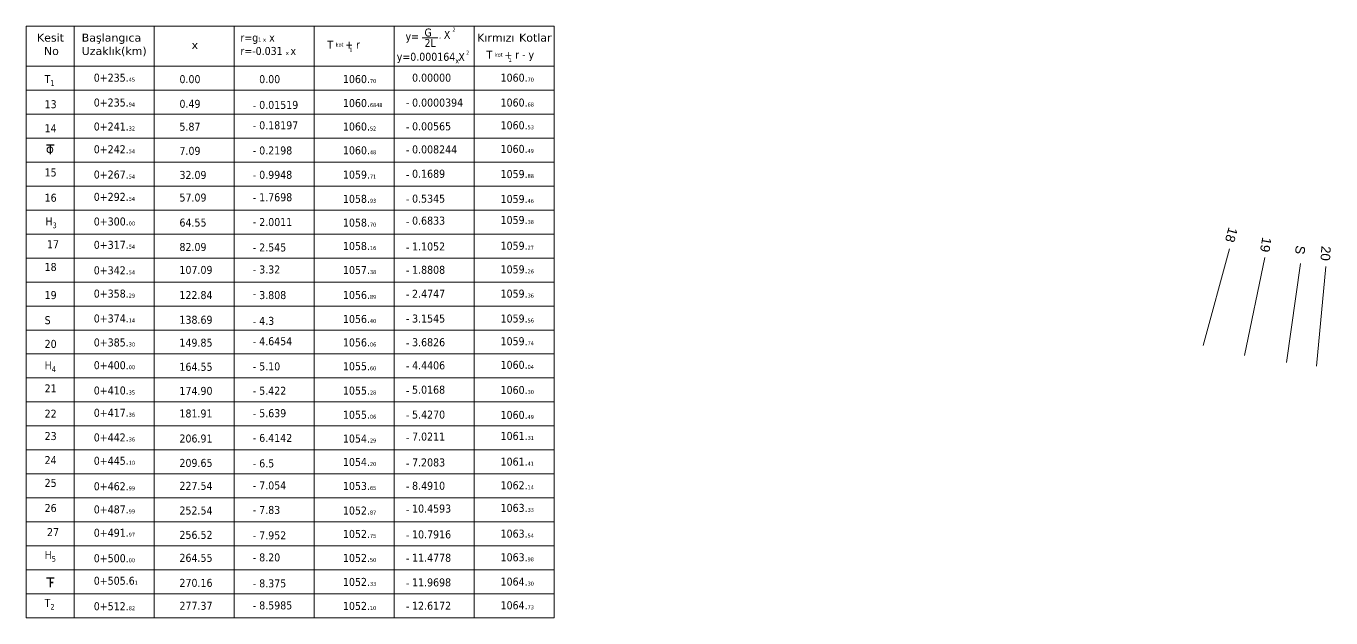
# Model space of a CAD drawing. Header units: millimetres. Extents: x 19067981 to 38137102, y 2652003 to 2652615.
# Drawn here: x 19068368.65 to 19068394.73, y 2652302.3 to 2652314.14 of the extents above; entities that cross this region are included whole.
import ezdxf

# ---------------------------------------------------------------- set-up
doc = ezdxf.new("R2010")
doc.units = ezdxf.units.MM
for name, color, linetype, lineweight in [('D.K Başln. Uz', 163, 'Continuous', 9), ('D.K Kesit No', 93, 'Continuous', 9), ('D.K Kot r', 210, 'Continuous', 9), ('D.K Kırm. Kot', 1, 'Continuous', 9), ('D.K TABLO', 250, 'Continuous', 9), ('D.K X', 223, 'Continuous', 9), ('D.K y', 170, 'Continuous', 9)]:
    doc.layers.add(name, color=color, linetype=linetype, lineweight=lineweight)
doc.layers.add('kurp', color=94, linetype='Continuous')
doc.styles.get("Standard").update_dxf_attribs({"font": 'arial.ttf'})
doc.styles.add('style1', font='tahoma.ttf', dxfattribs={"height": 0.2})

msp = doc.modelspace()

# ---------------------------------------------------------------- linework, layer by layer
at = {"layer": 'D.K Kesit No', "lineweight": 35, "ltscale": 0.2}
msp.add_line((19068369.124, 2652303.013), (19068369.188, 2652303.013), dxfattribs=at)
at = {"layer": 'D.K Kesit No', "lineweight": 0, "ltscale": 0.2}
msp.add_circle((19068369.123, 2652311.666), 0.0581, dxfattribs=at)
at = {"layer": 'D.K TABLO', "lineweight": 20}
for p, q in [((19068368.646, 2652314.142), (19068369.606, 2652314.142)), ((19068368.646, 2652313.342), (19068368.646, 2652314.142)), ((19068369.606, 2652314.142), (19068369.606, 2652313.342)), ((19068369.606, 2652314.142), (19068371.206, 2652314.142)), ((19068371.206, 2652314.142), (19068371.206, 2652313.342)), ((19068372.806, 2652314.142), (19068371.206, 2652314.142)), ((19068374.406, 2652314.142), (19068372.806, 2652314.142)), ((19068372.806, 2652314.142), (19068372.806, 2652309.022)), ((19068374.406, 2652313.342), (19068374.406, 2652314.142)), ((19068374.406, 2652314.142), (19068376.006, 2652314.142)), ((19068376.006, 2652314.142), (19068376.006, 2652313.342)), ((19068377.606, 2652314.142), (19068376.006, 2652314.142)), ((19068377.606, 2652313.342), (19068377.606, 2652314.142)), ((19068377.606, 2652314.142), (19068379.206, 2652314.142)), ((19068379.206, 2652314.142), (19068379.206, 2652312.862)), ((19068369.606, 2652313.342), (19068368.646, 2652313.342)), ((19068368.646, 2652313.342), (19068368.646, 2652312.862)), ((19068371.206, 2652313.342), (19068369.606, 2652313.342)), ((19068369.606, 2652313.342), (19068369.606, 2652309.022)), ((19068371.206, 2652313.342), (19068372.806, 2652313.342)), ((19068371.206, 2652313.342), (19068371.206, 2652309.022)), ((19068372.806, 2652313.342), (19068374.406, 2652313.342)), ((19068376.006, 2652313.342), (19068374.406, 2652313.342)), ((19068374.406, 2652313.342), (19068374.406, 2652309.022)), ((19068376.006, 2652313.342), (19068377.606, 2652313.342)), ((19068376.006, 2652313.342), (19068376.006, 2652309.022)), ((19068379.206, 2652313.342), (19068377.606, 2652313.342)), ((19068377.606, 2652313.342), (19068377.606, 2652309.022)), ((19068368.646, 2652312.862), (19068369.606, 2652312.862)), ((19068368.646, 2652312.862), (19068368.646, 2652312.382)), ((19068371.206, 2652312.862), (19068369.606, 2652312.862)), ((19068371.206, 2652312.862), (19068372.806, 2652312.862)), ((19068372.806, 2652312.862), (19068374.406, 2652312.862)), ((19068376.006, 2652312.862), (19068374.406, 2652312.862)), ((19068376.006, 2652312.862), (19068377.606, 2652312.862)), ((19068379.206, 2652312.862), (19068377.606, 2652312.862)), ((19068379.206, 2652312.382), (19068379.206, 2652312.862)), ((19068368.646, 2652312.382), (19068379.206, 2652312.382)), ((19068368.646, 2652311.902), (19068368.646, 2652312.382)), ((19068368.646, 2652312.382), (19068379.206, 2652312.382)), ((19068379.206, 2652312.382), (19068379.206, 2652311.902)), ((19068368.646, 2652311.902), (19068369.606, 2652311.902)), ((19068368.646, 2652311.902), (19068369.606, 2652311.902)), ((19068368.646, 2652311.902), (19068368.646, 2652311.422)), ((19068371.206, 2652311.902), (19068369.606, 2652311.902)), ((19068371.206, 2652311.902), (19068369.606, 2652311.902)), ((19068371.206, 2652311.902), (19068372.806, 2652311.902)), ((19068371.206, 2652311.902), (19068372.806, 2652311.902)), ((19068372.806, 2652311.902), (19068374.406, 2652311.902)), ((19068372.806, 2652311.902), (19068374.406, 2652311.902)), ((19068376.006, 2652311.902), (19068374.406, 2652311.902)), ((19068376.006, 2652311.902), (19068374.406, 2652311.902)), ((19068376.006, 2652311.902), (19068377.606, 2652311.902)), ((19068379.206, 2652311.902), (19068377.606, 2652311.902)), ((19068379.206, 2652311.422), (19068379.206, 2652311.902)), ((19068368.646, 2652310.942), (19068368.646, 2652311.422)), ((19068368.646, 2652311.422), (19068379.206, 2652311.422)), ((19068368.646, 2652311.422), (19068379.206, 2652311.422)), ((19068379.206, 2652311.422), (19068379.206, 2652310.942)), ((19068368.646, 2652310.942), (19068369.606, 2652310.942)), ((19068368.646, 2652310.942), (19068369.606, 2652310.942)), ((19068368.646, 2652310.942), (19068368.646, 2652310.462)), ((19068371.206, 2652310.942), (19068369.606, 2652310.942)), ((19068371.206, 2652310.942), (19068369.606, 2652310.942)), ((19068371.206, 2652310.942), (19068372.806, 2652310.942)), ((19068371.206, 2652310.942), (19068372.806, 2652310.942)), ((19068372.806, 2652310.942), (19068374.406, 2652310.942)), ((19068372.806, 2652310.942), (19068374.406, 2652310.942)), ((19068376.006, 2652310.942), (19068374.406, 2652310.942)), ((19068376.006, 2652310.942), (19068374.406, 2652310.942)), ((19068376.006, 2652310.942), (19068377.606, 2652310.942)), ((19068379.206, 2652310.942), (19068377.606, 2652310.942)), ((19068379.206, 2652310.462), (19068379.206, 2652310.942)), ((19068368.646, 2652310.462), (19068379.206, 2652310.462)), ((19068368.646, 2652309.982), (19068368.646, 2652310.462)), ((19068368.646, 2652310.462), (19068379.206, 2652310.462)), ((19068379.206, 2652310.462), (19068379.206, 2652309.982)), ((19068368.646, 2652309.982), (19068369.606, 2652309.982)), ((19068368.646, 2652309.982), (19068368.646, 2652309.502)), ((19068368.646, 2652309.982), (19068369.606, 2652309.982)), ((19068371.206, 2652309.982), (19068369.606, 2652309.982)), ((19068371.206, 2652309.982), (19068369.606, 2652309.982)), ((19068371.206, 2652309.982), (19068372.806, 2652309.982)), ((19068371.206, 2652309.982), (19068372.806, 2652309.982)), ((19068372.806, 2652309.982), (19068374.406, 2652309.982)), ((19068372.806, 2652309.982), (19068374.406, 2652309.982)), ((19068376.006, 2652309.982), (19068374.406, 2652309.982)), ((19068376.006, 2652309.982), (19068374.406, 2652309.982)), ((19068376.006, 2652309.982), (19068377.606, 2652309.982)), ((19068379.206, 2652309.982), (19068377.606, 2652309.982)), ((19068379.206, 2652309.502), (19068379.206, 2652309.982)), ((19068372.806, 2652309.822), (19068372.806, 2652304.702)), ((19068379.206, 2652309.822), (19068379.206, 2652308.542)), ((19068368.646, 2652309.022), (19068368.646, 2652309.502)), ((19068368.646, 2652309.502), (19068379.206, 2652309.502)), ((19068368.646, 2652309.502), (19068379.206, 2652309.502)), ((19068379.206, 2652309.502), (19068379.206, 2652309.022)), ((19068368.646, 2652309.022), (19068369.606, 2652309.022)), ((19068368.646, 2652309.022), (19068369.606, 2652309.022)), ((19068368.646, 2652309.022), (19068368.646, 2652308.542)), ((19068371.206, 2652309.022), (19068369.606, 2652309.022)), ((19068371.206, 2652309.022), (19068369.606, 2652309.022)), ((19068369.606, 2652309.022), (19068369.606, 2652304.702)), ((19068371.206, 2652309.022), (19068372.806, 2652309.022)), ((19068371.206, 2652309.022), (19068372.806, 2652309.022)), ((19068371.206, 2652309.022), (19068371.206, 2652304.702)), ((19068372.806, 2652309.022), (19068374.406, 2652309.022)), ((19068372.806, 2652309.022), (19068374.406, 2652309.022)), ((19068376.006, 2652309.022), (19068374.406, 2652309.022)), ((19068376.006, 2652309.022), (19068374.406, 2652309.022)), ((19068374.406, 2652309.022), (19068374.406, 2652304.702)), ((19068376.006, 2652309.022), (19068377.606, 2652309.022)), ((19068376.006, 2652309.022), (19068376.006, 2652304.702)), ((19068379.206, 2652309.022), (19068377.606, 2652309.022)), ((19068377.606, 2652309.022), (19068377.606, 2652304.702)), ((19068368.646, 2652308.542), (19068369.606, 2652308.542)), ((19068368.646, 2652308.542), (19068368.646, 2652308.062)), ((19068371.206, 2652308.542), (19068369.606, 2652308.542)), ((19068371.206, 2652308.542), (19068372.806, 2652308.542)), ((19068372.806, 2652308.542), (19068374.406, 2652308.542)), ((19068372.806, 2652308.382), (19068372.806, 2652303.262)), ((19068376.006, 2652308.542), (19068374.406, 2652308.542)), ((19068376.006, 2652308.542), (19068377.606, 2652308.542)), ((19068379.206, 2652308.542), (19068377.606, 2652308.542)), ((19068379.206, 2652308.062), (19068379.206, 2652308.542)), ((19068368.646, 2652308.062), (19068379.206, 2652308.062)), ((19068368.646, 2652307.582), (19068368.646, 2652308.062)), ((19068368.646, 2652308.062), (19068379.206, 2652308.062)), ((19068379.206, 2652308.062), (19068379.206, 2652307.582)), ((19068368.646, 2652307.582), (19068369.606, 2652307.582)), ((19068368.646, 2652307.582), (19068369.606, 2652307.582)), ((19068368.646, 2652307.582), (19068368.646, 2652307.102)), ((19068371.206, 2652307.582), (19068369.606, 2652307.582)), ((19068371.206, 2652307.582), (19068369.606, 2652307.582)), ((19068369.606, 2652307.582), (19068369.606, 2652303.262)), ((19068371.206, 2652307.582), (19068372.806, 2652307.582)), ((19068371.206, 2652307.582), (19068372.806, 2652307.582)), ((19068371.206, 2652307.582), (19068371.206, 2652303.262)), ((19068372.806, 2652307.582), (19068374.406, 2652307.582)), ((19068372.806, 2652307.582), (19068374.406, 2652307.582)), ((19068376.006, 2652307.582), (19068374.406, 2652307.582)), ((19068376.006, 2652307.582), (19068374.406, 2652307.582)), ((19068374.406, 2652307.582), (19068374.406, 2652303.262)), ((19068376.006, 2652307.582), (19068377.606, 2652307.582)), ((19068376.006, 2652307.582), (19068376.006, 2652303.262)), ((19068379.206, 2652307.582), (19068377.606, 2652307.582)), ((19068377.606, 2652307.582), (19068377.606, 2652303.262)), ((19068379.206, 2652307.102), (19068379.206, 2652307.582)), ((19068372.806, 2652307.422), (19068372.806, 2652302.302)), ((19068368.646, 2652306.622), (19068368.646, 2652307.102)), ((19068368.646, 2652307.102), (19068379.206, 2652307.102)), ((19068368.646, 2652307.102), (19068379.206, 2652307.102)), ((19068379.206, 2652307.102), (19068379.206, 2652306.622)), ((19068368.646, 2652306.622), (19068369.606, 2652306.622)), ((19068368.646, 2652306.622), (19068369.606, 2652306.622)), ((19068368.646, 2652306.622), (19068368.646, 2652306.142)), ((19068371.206, 2652306.622), (19068369.606, 2652306.622)), ((19068371.206, 2652306.622), (19068369.606, 2652306.622)), ((19068369.606, 2652306.622), (19068369.606, 2652302.302)), ((19068371.206, 2652306.622), (19068372.806, 2652306.622)), ((19068371.206, 2652306.622), (19068372.806, 2652306.622)), ((19068371.206, 2652306.622), (19068371.206, 2652302.302)), ((19068372.806, 2652306.622), (19068374.406, 2652306.622)), ((19068372.806, 2652306.622), (19068374.406, 2652306.622)), ((19068376.006, 2652306.622), (19068374.406, 2652306.622)), ((19068376.006, 2652306.622), (19068374.406, 2652306.622)), ((19068374.406, 2652306.622), (19068374.406, 2652302.302)), ((19068376.006, 2652306.622), (19068377.606, 2652306.622)), ((19068376.006, 2652306.622), (19068376.006, 2652302.302)), ((19068379.206, 2652306.622), (19068377.606, 2652306.622)), ((19068377.606, 2652306.622), (19068377.606, 2652302.302)), ((19068379.206, 2652306.142), (19068379.206, 2652306.622)), ((19068368.646, 2652306.142), (19068379.206, 2652306.142)), ((19068368.646, 2652305.662), (19068368.646, 2652306.142)), ((19068368.646, 2652306.142), (19068379.206, 2652306.142)), ((19068379.206, 2652306.142), (19068379.206, 2652305.662)), ((19068368.646, 2652305.662), (19068369.606, 2652305.662)), ((19068368.646, 2652305.662), (19068368.646, 2652305.182)), ((19068368.646, 2652305.662), (19068369.606, 2652305.662)), ((19068371.206, 2652305.662), (19068369.606, 2652305.662)), ((19068371.206, 2652305.662), (19068369.606, 2652305.662)), ((19068371.206, 2652305.662), (19068372.806, 2652305.662)), ((19068371.206, 2652305.662), (19068372.806, 2652305.662)), ((19068372.806, 2652305.662), (19068374.406, 2652305.662)), ((19068372.806, 2652305.662), (19068374.406, 2652305.662)), ((19068376.006, 2652305.662), (19068374.406, 2652305.662)), ((19068376.006, 2652305.662), (19068374.406, 2652305.662)), ((19068376.006, 2652305.662), (19068377.606, 2652305.662)), ((19068379.206, 2652305.662), (19068377.606, 2652305.662)), ((19068379.206, 2652305.182), (19068379.206, 2652305.662)), ((19068368.646, 2652304.702), (19068368.646, 2652305.182)), ((19068368.646, 2652305.182), (19068379.206, 2652305.182)), ((19068368.646, 2652305.182), (19068379.206, 2652305.182)), ((19068379.206, 2652305.182), (19068379.206, 2652304.702)), ((19068368.646, 2652304.702), (19068369.606, 2652304.702)), ((19068368.646, 2652304.702), (19068369.606, 2652304.702)), ((19068368.646, 2652304.222), (19068368.646, 2652304.702)), ((19068371.206, 2652304.702), (19068369.606, 2652304.702)), ((19068371.206, 2652304.702), (19068369.606, 2652304.702)), ((19068371.206, 2652304.702), (19068372.806, 2652304.702)), ((19068371.206, 2652304.702), (19068372.806, 2652304.702)), ((19068372.806, 2652304.702), (19068374.406, 2652304.702)), ((19068372.806, 2652304.702), (19068374.406, 2652304.702)), ((19068376.006, 2652304.702), (19068374.406, 2652304.702)), ((19068376.006, 2652304.702), (19068374.406, 2652304.702)), ((19068376.006, 2652304.702), (19068377.606, 2652304.702)), ((19068379.206, 2652304.702), (19068377.606, 2652304.702)), ((19068379.206, 2652304.702), (19068379.206, 2652304.222)), ((19068368.646, 2652304.222), (19068369.606, 2652304.222)), ((19068368.646, 2652304.222), (19068368.646, 2652303.742)), ((19068368.646, 2652304.222), (19068369.606, 2652304.222)), ((19068371.206, 2652304.222), (19068369.606, 2652304.222)), ((19068371.206, 2652304.222), (19068369.606, 2652304.222)), ((19068371.206, 2652304.222), (19068372.806, 2652304.222)), ((19068371.206, 2652304.222), (19068372.806, 2652304.222)), ((19068372.806, 2652304.222), (19068374.406, 2652304.222)), ((19068372.806, 2652304.222), (19068374.406, 2652304.222)), ((19068376.006, 2652304.222), (19068374.406, 2652304.222)), ((19068376.006, 2652304.222), (19068374.406, 2652304.222)), ((19068376.006, 2652304.222), (19068377.606, 2652304.222)), ((19068379.206, 2652304.222), (19068377.606, 2652304.222)), ((19068379.206, 2652303.742), (19068379.206, 2652304.222)), ((19068368.646, 2652303.262), (19068368.646, 2652303.742)), ((19068368.646, 2652303.742), (19068379.206, 2652303.742)), ((19068368.646, 2652303.742), (19068379.206, 2652303.742)), ((19068379.206, 2652303.742), (19068379.206, 2652303.262)), ((19068368.646, 2652303.262), (19068369.606, 2652303.262)), ((19068368.646, 2652303.262), (19068369.606, 2652303.262)), ((19068368.646, 2652303.262), (19068368.646, 2652302.782)), ((19068371.206, 2652303.262), (19068369.606, 2652303.262)), ((19068371.206, 2652303.262), (19068369.606, 2652303.262)), ((19068371.206, 2652303.262), (19068372.806, 2652303.262)), ((19068371.206, 2652303.262), (19068372.806, 2652303.262)), ((19068372.806, 2652303.262), (19068374.406, 2652303.262)), ((19068372.806, 2652303.262), (19068374.406, 2652303.262)), ((19068376.006, 2652303.262), (19068374.406, 2652303.262)), ((19068376.006, 2652303.262), (19068374.406, 2652303.262)), ((19068376.006, 2652303.262), (19068377.606, 2652303.262)), ((19068379.206, 2652303.262), (19068377.606, 2652303.262)), ((19068379.206, 2652302.782), (19068379.206, 2652303.262)), ((19068368.646, 2652302.302), (19068368.646, 2652302.782)), ((19068368.646, 2652302.782), (19068379.206, 2652302.782)), ((19068368.646, 2652302.782), (19068379.206, 2652302.782)), ((19068379.206, 2652302.782), (19068379.206, 2652302.302)), ((19068368.646, 2652302.302), (19068369.606, 2652302.302)), ((19068368.646, 2652302.302), (19068369.606, 2652302.302)), ((19068371.206, 2652302.302), (19068369.606, 2652302.302)), ((19068371.206, 2652302.302), (19068369.606, 2652302.302)), ((19068371.206, 2652302.302), (19068372.806, 2652302.302)), ((19068371.206, 2652302.302), (19068372.806, 2652302.302)), ((19068372.806, 2652302.302), (19068374.406, 2652302.302)), ((19068372.806, 2652302.302), (19068374.406, 2652302.302)), ((19068376.006, 2652302.302), (19068374.406, 2652302.302)), ((19068376.006, 2652302.302), (19068374.406, 2652302.302)), ((19068376.006, 2652302.302), (19068377.606, 2652302.302)), ((19068379.206, 2652302.302), (19068377.606, 2652302.302))]:
    msp.add_line(p, q, dxfattribs=at)
at = {"layer": 'D.K TABLO', "color": 6}
msp.add_line((19068376.563, 2652313.904), (19068376.881, 2652313.904), dxfattribs=at)
at = {"layer": 'D.K TABLO'}
for p, q in [((19068376.006, 2652311.902), (19068377.606, 2652311.902)), ((19068379.206, 2652311.902), (19068377.606, 2652311.902)), ((19068376.006, 2652310.942), (19068377.606, 2652310.942)), ((19068379.206, 2652310.942), (19068377.606, 2652310.942)), ((19068376.006, 2652309.982), (19068377.606, 2652309.982)), ((19068379.206, 2652309.982), (19068377.606, 2652309.982)), ((19068376.006, 2652309.022), (19068377.606, 2652309.022)), ((19068379.206, 2652309.022), (19068377.606, 2652309.022)), ((19068376.006, 2652307.582), (19068377.606, 2652307.582)), ((19068379.206, 2652307.582), (19068377.606, 2652307.582)), ((19068376.006, 2652306.622), (19068377.606, 2652306.622)), ((19068379.206, 2652306.622), (19068377.606, 2652306.622)), ((19068376.006, 2652305.662), (19068377.606, 2652305.662)), ((19068379.206, 2652305.662), (19068377.606, 2652305.662)), ((19068376.006, 2652304.702), (19068377.606, 2652304.702)), ((19068379.206, 2652304.702), (19068377.606, 2652304.702)), ((19068376.006, 2652304.222), (19068377.606, 2652304.222)), ((19068379.206, 2652304.222), (19068377.606, 2652304.222)), ((19068376.006, 2652303.262), (19068377.606, 2652303.262)), ((19068379.206, 2652303.262), (19068377.606, 2652303.262)), ((19068376.006, 2652302.302), (19068377.606, 2652302.302)), ((19068379.206, 2652302.302), (19068377.606, 2652302.302))]:
    msp.add_line(p, q, dxfattribs=at)
at = {"layer": 'kurp', "color": 4, "lineweight": 5}
for p, q in [((19068392.18, 2652307.754), (19068392.707, 2652309.683)), ((19068393.008, 2652307.555), (19068393.412, 2652309.514)), ((19068393.844, 2652307.41), (19068394.124, 2652309.391)), ((19068394.443, 2652307.339), (19068394.634, 2652309.33))]:
    msp.add_line(p, q, dxfattribs=at)

# ---------------------------------------------------------------- texts
at = {"layer": 'D.K Başln. Uz', "color": 3, "char_height": 0.16, "width": 0.99479, "attachment_point": 1}
for s, insert in [('{\\fTahoma|b0|i0|c0|p34;\\C256; 0+\\fTahoma|b0|i0|c162|p34;235.\\H0.5x;45}', (19068369.939, 2652313.19)), ('{\\fTahoma|b0|i0|c0|p34;\\C256; 0+\\fTahoma|b0|i0|c162|p34;235.\\H0.5x;94}', (19068369.939, 2652312.693)), ('{\\fTahoma|b0|i0|c0|p34;\\C256; 0+\\fTahoma|b0|i0|c162|p34;241.\\H0.5x;32}', (19068369.939, 2652312.213)), ('{\\fTahoma|b0|i0|c0|p34;\\C256; 0+\\fTahoma|b0|i0|c162|p34;242.\\H0.5x;54}', (19068369.939, 2652311.758)), ('{\\fTahoma|b0|i0|c0|p34;\\C256; \\fTahoma|b0|i0|c162|p34;0+267.\\H0.5x;54}', (19068369.939, 2652311.252)), ('{\\fTahoma|b0|i0|c0|p34;\\C256; 0+\\fTahoma|b0|i0|c162|p34;292.\\H0.5x;54}', (19068369.939, 2652310.806)), ('{\\fTahoma|b0|i0|c0|p34;\\C256; 0+\\fTahoma|b0|i0|c162|p34;300.\\H0.5x;00}', (19068369.939, 2652310.313)), ('{\\fTahoma|b0|i0|c0|p34;\\C256; 0+\\fTahoma|b0|i0|c162|p34;317.\\H0.5x;54}', (19068369.939, 2652309.846)), ('{\\fTahoma|b0|i0|c0|p34;\\C256; 0+\\fTahoma|b0|i0|c162|p34;342.\\H0.5x;54}', (19068369.939, 2652309.336)), ('{\\fTahoma|b0|i0|c0|p34;\\C256; 0+\\fTahoma|b0|i0|c162|p34;358.\\H0.5x;29}', (19068369.939, 2652308.87)), ('{\\fTahoma|b0|i0|c0|p34;\\C256; 0+\\fTahoma|b0|i0|c162|p34;374.\\H0.5x;14}', (19068369.939, 2652308.373)), ('{\\fTahoma|b0|i0|c0|p34;\\C256; 0+\\fTahoma|b0|i0|c162|p34;385.\\H0.5x;30}', (19068369.939, 2652307.893)), ('{\\fTahoma|b0|i0|c0|p34;\\C256; 0+\\fTahoma|b0|i0|c162|p34;400.\\H0.5x;00}', (19068369.939, 2652307.438)), ('{\\fTahoma|b0|i0|c0|p34;\\C256; \\fTahoma|b0|i0|c162|p34;0+410.\\H0.5x;35}', (19068369.939, 2652306.932)), ('{\\fTahoma|b0|i0|c0|p34;\\C256; 0+\\fTahoma|b0|i0|c162|p34;417.\\H0.5x;36}', (19068369.939, 2652306.486)), ('{\\fTahoma|b0|i0|c0|p34;\\C256; 0+\\fTahoma|b0|i0|c162|p34;442.\\H0.5x;36}', (19068369.939, 2652305.993)), ('{\\fTahoma|b0|i0|c0|p34;\\C256; 0+\\fTahoma|b0|i0|c162|p34;445.\\H0.5x;10}', (19068369.939, 2652305.526)), ('{\\fTahoma|b0|i0|c0|p34;\\C256; 0+\\fTahoma|b0|i0|c162|p34;462.\\H0.5x;99}', (19068369.939, 2652305.016)), ('{\\fTahoma|b0|i0|c0|p34;\\C256; 0+\\fTahoma|b0|i0|c162|p34;487.\\H0.5x;99}', (19068369.939, 2652304.553)), ('{\\fTahoma|b0|i0|c0|p34;\\C256; 0+\\fTahoma|b0|i0|c162|p34;491.\\H0.5x;97}', (19068369.939, 2652304.086)), ('{\\fTahoma|b0|i0|c0|p34;\\C256; 0+\\fTahoma|b0|i0|c162|p34;500.\\H0.5x;00}', (19068369.939, 2652303.576)), ('{\\fTahoma|b0|i0|c0|p34;\\C256; 0+\\fTahoma|b0|i0|c162|p34;505.6\\H0.5x;1}', (19068369.939, 2652303.126)), ('{\\fTahoma|b0|i0|c0|p34;\\C256; 0+\\fTahoma|b0|i0|c162|p34;512.\\H0.5x;82}', (19068369.939, 2652302.616))]:
    msp.add_mtext(s, dxfattribs=dict(at, insert=insert))
at = {"layer": 'D.K Kesit No', "color": 3, "char_height": 0.16, "width": 0.57041, "attachment_point": 1, "style": 'style1'}
for s, insert in [('\\A1;{\\C256;T\\H0.7x;\\S^ 1;}', (19068369.016, 2652313.161)), ('{\\C256;13}', (19068369.016, 2652312.659)), ('{\\C256;14}', (19068369.016, 2652312.179)), ('{\\C256;15}', (19068369.016, 2652311.294)), ('{\\C256;16}', (19068369.016, 2652310.788)), ('\\A1;{\\C256;H\\H0.7x;\\S^ 3;}', (19068369.032, 2652310.314)), ('{\\C256;17}', (19068369.064, 2652309.859)), ('{\\C256;18}', (19068369.016, 2652309.403)), ('{\\C256;19}', (19068369.016, 2652308.841)), ('{\\C256;S}', (19068369.016, 2652308.339)), ('{\\C256;20}', (19068369.016, 2652307.864)), ('\\A1;{\\C256;H\\H0.7x;\\S^ 4;}', (19068369.016, 2652307.436)), ('{\\C256;21}', (19068369.016, 2652306.974)), ('{\\C256;22}', (19068369.016, 2652306.468)), ('{\\C256;23}', (19068369.016, 2652306.021)), ('{\\C256;24}', (19068369.016, 2652305.539)), ('{\\C256;25}', (19068369.016, 2652305.083)), ('{\\C256;26}', (19068369.016, 2652304.581)), ('{\\C256;27}', (19068369.064, 2652304.099)), ('\\A1;{\\C256;H\\H0.7x;\\S^ 5;}', (19068369.016, 2652303.643)), ('\\A1;{\\C256;T\\H0.7x;\\S^ 2;}', (19068369.016, 2652302.683))]:
    msp.add_mtext(s, dxfattribs=dict(at, insert=insert))
at = {"layer": 'D.K Kesit No', "lineweight": 0, "ltscale": 0.2, "char_height": 0.2, "attachment_point": 1}
for insert in [(19068369.043, 2652311.774), (19068369.044, 2652303.111)]:
    msp.add_mtext_dynamic_manual_height_columns('T', width=0.18165, gutter_width=12.5, heights=[0], dxfattribs=dict(at, insert=insert))
at = {"layer": 'D.K Kot r', "color": 3, "char_height": 0.16, "attachment_point": 1, "style": 'style1'}
for s, insert, width in [('{\\C256;0.00}', (19068373.306, 2652313.161), 0.57041), ('{\\C256;0.01519}', (19068373.306, 2652312.645), 1.33591), ('{\\C256;0.18197}', (19068373.306, 2652312.238), 0.57041), ('{\\C256;0.2198}', (19068373.306, 2652311.734), 0.57041), ('{\\C256;0.9948}', (19068373.306, 2652311.247), 0.57041), ('{\\C256;1.7698}', (19068373.306, 2652310.798), 0.57041), ('{\\C256;2.0011}', (19068373.306, 2652310.302), 0.57041), ('{\\C256;2.545}', (19068373.306, 2652309.794), 0.57041), ('{\\C256;3.32}', (19068373.306, 2652309.353), 0.57041), ('{\\C256;3.808}', (19068373.306, 2652308.841), 0.57041), ('{\\C256;4.3}', (19068373.306, 2652308.325), 1.33591), ('{\\C256;4.6454}', (19068373.306, 2652307.918), 0.57041), ('{\\C256;5.10}', (19068373.306, 2652307.414), 0.57041), ('{\\C256;5.422}', (19068373.306, 2652306.927), 0.57041), ('{\\C256;5.639}', (19068373.306, 2652306.478), 0.57041), ('{\\C256;6.4142}', (19068373.306, 2652305.982), 0.57041), ('{\\C256;6.5}', (19068373.306, 2652305.474), 0.57041), ('{\\C256;7.054}', (19068373.306, 2652305.033), 0.57041), ('{\\C256;7.83}', (19068373.306, 2652304.542), 0.57041), ('{\\C256;7.952}', (19068373.306, 2652304.034), 0.57041), ('{\\C256;8.20}', (19068373.306, 2652303.593), 0.57041), ('{\\C256;8.375}', (19068373.306, 2652303.074), 0.57041), ('{\\C256;8.5985}', (19068373.306, 2652302.633), 0.57041)]:
    msp.add_mtext(s, dxfattribs=dict(at, insert=insert, width=width))
at = {"layer": 'D.K Kot r', "color": 3, "char_height": 0.16, "width": 1.27276, "attachment_point": 1}
for s, insert in [('{\\fTahoma|b0|i0|c162|p34;\\C256;1060.\\H0.5x;70}', (19068374.98, 2652313.162)), ('{\\fTahoma|b0|i0|c162|p34;\\C256;1060.\\H0.5x;6848}', (19068374.98, 2652312.682)), ('{\\fTahoma|b0|i0|c162|p34;\\C256;1060.\\H0.5x;52}', (19068374.98, 2652312.213)), ('{\\fTahoma|b0|i0|c162|p34;\\C256;1060.\\H0.5x;48}', (19068374.98, 2652311.737)), ('{\\fTahoma|b0|i0|c162|p34;\\C256;1059.\\H0.5x;71}', (19068374.98, 2652311.25)), ('{\\fTahoma|b0|i0|c162|p34;\\C256;1058.\\H0.5x;93}', (19068374.98, 2652310.766)), ('{\\fTahoma|b0|i0|c162|p34;\\C256;1058.\\H0.5x;70}', (19068374.98, 2652310.29)), ('{\\fTahoma|b0|i0|c162|p34;\\C256;1058.\\H0.5x;16}', (19068374.98, 2652309.822)), ('{\\fTahoma|b0|i0|c162|p34;\\C256;1057.\\H0.5x;38}', (19068374.98, 2652309.342)), ('{\\fTahoma|b0|i0|c162|p34;\\C256;1056.\\H0.5x;89}', (19068374.98, 2652308.842)), ('{\\fTahoma|b0|i0|c162|p34;\\C256;1056.\\H0.5x;40}', (19068374.98, 2652308.362)), ('{\\fTahoma|b0|i0|c162|p34;\\C256;1056.\\H0.5x;06}', (19068374.98, 2652307.893)), ('{\\fTahoma|b0|i0|c162|p34;\\C256;1055.\\H0.5x;60}', (19068374.98, 2652307.417)), ('{\\fTahoma|b0|i0|c162|p34;\\C256;1055.\\H0.5x;28}', (19068374.98, 2652306.93)), ('{\\fTahoma|b0|i0|c162|p34;\\C256;1055.\\H0.5x;06}', (19068374.98, 2652306.446)), ('{\\fTahoma|b0|i0|c162|p34;\\C256;1054.\\H0.5x;29}', (19068374.98, 2652305.97)), ('{\\fTahoma|b0|i0|c162|p34;\\C256;1054.\\H0.5x;20}', (19068374.98, 2652305.502)), ('{\\fTahoma|b0|i0|c162|p34;\\C256;1053.\\H0.5x;65}', (19068374.98, 2652305.022)), ('{\\fTahoma|b0|i0|c162|p34;\\C256;1052.\\H0.5x;87}', (19068374.98, 2652304.53)), ('{\\fTahoma|b0|i0|c162|p34;\\C256;1052.\\H0.5x;75}', (19068374.98, 2652304.062)), ('{\\fTahoma|b0|i0|c162|p34;\\C256;1052.\\H0.5x;50}', (19068374.98, 2652303.582)), ('{\\fTahoma|b0|i0|c162|p34;\\C256;1052.\\H0.5x;33}', (19068374.98, 2652303.102)), ('{\\fTahoma|b0|i0|c162|p34;\\C256;1052.\\H0.5x;10}', (19068374.98, 2652302.622))]:
    msp.add_mtext(s, dxfattribs=dict(at, insert=insert))
at = {"layer": 'D.K Kot r', "color": 1, "char_height": 0.16, "width": 0.24399, "attachment_point": 1, "style": 'style1'}
for insert in [(19068373.057, 2652312.636), (19068373.057, 2652312.236), (19068373.057, 2652311.733), (19068373.057, 2652311.243), (19068373.057, 2652310.794), (19068373.057, 2652310.305), (19068373.057, 2652309.794), (19068373.057, 2652309.35), (19068373.057, 2652308.87), (19068373.057, 2652308.316), (19068373.057, 2652307.916), (19068373.057, 2652307.413), (19068373.057, 2652306.923), (19068373.057, 2652306.474), (19068373.057, 2652305.985), (19068373.057, 2652305.474), (19068373.057, 2652305.03), (19068373.057, 2652304.545), (19068373.057, 2652304.034), (19068373.057, 2652303.59), (19068373.057, 2652303.074), (19068373.057, 2652302.63)]:
    msp.add_mtext('{\\C256;  -}', dxfattribs=dict(at, insert=insert))
at = {"layer": 'D.K Kırm. Kot', "color": 3, "char_height": 0.16, "width": 1.27276, "attachment_point": 1}
for s, insert in [('{\\fTahoma|b0|i0|c162|p34;\\C256;1060.\\H0.5x;70}', (19068378.132, 2652313.19)), ('{\\fTahoma|b0|i0|c162|p34;\\C256;1060.\\H0.5x;68}', (19068378.132, 2652312.692)), ('{\\fTahoma|b0|i0|c162|p34;\\C256;1060.\\H0.5x;53}', (19068378.132, 2652312.238)), ('{\\fTahoma|b0|i0|c162|p34;\\C256;1060.\\H0.5x;49}', (19068378.132, 2652311.765)), ('{\\fTahoma|b0|i0|c162|p34;\\C256;1059.\\H0.5x;88}', (19068378.132, 2652311.262)), ('{\\fTahoma|b0|i0|c162|p34;\\C256;1059.\\H0.5x;46}', (19068378.132, 2652310.763)), ('{\\fTahoma|b0|i0|c162|p34;\\C256;1059.\\H0.5x;38}', (19068378.132, 2652310.343)), ('{\\fTahoma|b0|i0|c162|p34;\\C256;1059.\\H0.5x;27}', (19068378.132, 2652309.828)), ('{\\fTahoma|b0|i0|c162|p34;\\C256;1059.\\H0.5x;26}', (19068378.132, 2652309.355)), ('{\\fTahoma|b0|i0|c162|p34;\\C256;1059.\\H0.5x;36}', (19068378.132, 2652308.87)), ('{\\fTahoma|b0|i0|c162|p34;\\C256;1059.\\H0.5x;56}', (19068378.132, 2652308.372)), ('{\\fTahoma|b0|i0|c162|p34;\\C256;1059.\\H0.5x;74}', (19068378.132, 2652307.918)), ('{\\fTahoma|b0|i0|c162|p34;\\C256;1060.\\H0.5x;04}', (19068378.132, 2652307.445)), ('{\\fTahoma|b0|i0|c162|p34;\\C256;1060.\\H0.5x;30}', (19068378.132, 2652306.942)), ('{\\fTahoma|b0|i0|c162|p34;\\C256;1060.\\H0.5x;49}', (19068378.132, 2652306.443)), ('{\\fTahoma|b0|i0|c162|p34;\\C256;1061.\\H0.5x;31}', (19068378.132, 2652306.023)), ('{\\fTahoma|b0|i0|c162|p34;\\C256;1061.\\H0.5x;41}', (19068378.132, 2652305.508)), ('{\\fTahoma|b0|i0|c162|p34;\\C256;1062.\\H0.5x;14}', (19068378.132, 2652305.035)), ('{\\fTahoma|b0|i0|c162|p34;\\C256;1063.\\H0.5x;33}', (19068378.132, 2652304.583)), ('{\\fTahoma|b0|i0|c162|p34;\\C256;1063.\\H0.5x;54}', (19068378.132, 2652304.068)), ('{\\fTahoma|b0|i0|c162|p34;\\C256;1063.\\H0.5x;98}', (19068378.132, 2652303.595)), ('{\\fTahoma|b0|i0|c162|p34;\\C256;1064.\\H0.5x;30}', (19068378.132, 2652303.108)), ('{\\fTahoma|b0|i0|c162|p34;\\C256;1064.\\H0.5x;73}', (19068378.132, 2652302.635))]:
    msp.add_mtext(s, dxfattribs=dict(at, insert=insert))
at = {"layer": 'D.K TABLO', "char_height": 0.16, "attachment_point": 1}
for s, insert, width in [('{\\fTahoma|b0|i0|c0|p34;\\C6;G}', (19068376.611, 2652314.093), 1.31844), ('{\\fVerdana|b0|i0|c0|p34;\\C6;Kesit\\P  No}', (19068368.863, 2652313.991), 0.77644), ('{\\fVerdana|b0|i0|c0|p34;\\C6;Ba\\fVerdana|b0|i0|c238|p34;ş\\fVerdana|b0|i0|c0|p34;lang\\fVerdana|b0|i0|c238|p34;ı\\fVerdana|b0|i0|c0|p34;ca\\PUzakl\\fVerdana|b0|i0|c238|p34;ı\\fVerdana|b0|i0|c0|p34;k(km)}', (19068369.758, 2652313.991), 0.77644), ('{\\fVerdana|b0|i0|c0|p34;\\C6;x}', (19068371.955, 2652313.843), 0.77644), ('{\\fTahoma|b0|i0|c0|p34;\\C6;r=g\\H0.5x;1 \\fVerdana|b0|i0|c0|p34;x\\fTahoma|b0|i0|c0|p34;\\H2x; x\\Pr=-\\fTahoma|b0|i0|c162|p34;0.031\\fTahoma|b0|i0|c0|p34; \\fVerdana|b0|i0|c0|p34;\\H0.5x;x\\fTahoma|b0|i0|c0|p34; \\H2x;x}', (19068372.931, 2652313.991), 1.72521), ('{\\fTahoma|b0|i0|c0|p34;\\C6;y=}', (19068376.232, 2652314.015), 0.77644), ('{\\fTahoma|b0|i0|c0|p34;\\C6;2L}', (19068376.611, 2652313.884), 1.31844), ('{\\fVerdana|b0|i0|c0|p34;\\C6;K\\fVerdana|b0|i0|c238|p34;ı\\fVerdana|b0|i0|c0|p34;rm\\fVerdana|b0|i0|c238|p34;ı\\fVerdana|b0|i0|c0|p34;z\\fVerdana|b0|i0|c238|p34;ı\\fTahoma|b0|i0|c0|p34;\\C256; }', (19068377.664, 2652313.991), 0.77644), ('{\\fVerdana|b0|i0|c0|p34;\\C6;Kotlar\\C256; }', (19068378.501, 2652313.991), 0.77644), ('\\A1;{\\fTahoma|b0|i0|c0|p34;\\C6;y=\\fTahoma|b0|i0|c162|p34;0.000164\\H0.7x;\\S^ x;}', (19068376.056, 2652313.608), 0.77644)]:
    msp.add_mtext(s, dxfattribs=dict(at, insert=insert, width=width))
at = {"layer": 'D.K TABLO', "color": 6, "char_height": 0.08, "attachment_point": 1}
for s, insert, width in [('{\\fTahoma|b0|i0|c0|p34;\\H0.5x;x\\H4x; X}', (19068376.909, 2652314.047), 1.21604), ('{\\fTahoma|b0|i0|c0|p34;2}', (19068377.17, 2652314.11), 1.05098), ('{\\fTahoma|b0|i0|c0|p34;\\H0.5x;x\\H4x; \\fTahoma|b0|i0|c162|p34;   \\fTahoma|b0|i0|c0|p34;X}', (19068377.019, 2652313.602), 1.21604), ('{\\fTahoma|b0|i0|c162|p34;     \\fTahoma|b0|i0|c0|p34;2}', (19068377.287, 2652313.649), 1.05098)]:
    msp.add_mtext(s, dxfattribs=dict(at, insert=insert, width=width))
at = {"layer": 'D.K TABLO', "color": 3, "attachment_point": 1, "style": 'style1'}
for s, insert, char_height, width in [('{\\C6;T    + r}', (19068374.67, 2652313.851), 0.16, 0.74768), ('{\\C6;T    + r - y}', (19068377.851, 2652313.649), 0.16, 1.25792), ('{\\C6;^Ikot}', (19068378.017, 2652313.608), 0.08, 0.11542)]:
    msp.add_mtext(s, dxfattribs=dict(at, insert=insert, char_height=char_height, width=width))
at = {"layer": 'D.K TABLO', "color": 6, "insert": (19068374.836, 2652313.81), "char_height": 0.08, "width": 0.11542, "attachment_point": 1, "style": 'style1'}
msp.add_mtext('^Ikot', dxfattribs=at)
at = {"layer": 'D.K TABLO', "color": 3, "char_height": 0.08, "attachment_point": 1, "style": 'style1'}
for insert in [(19068374.79, 2652313.708), (19068377.971, 2652313.506)]:
    msp.add_mtext('{\\C6;^I1}', dxfattribs=dict(at, insert=insert))
at = {"layer": 'D.K X', "char_height": 0.16, "width": 0.57041, "attachment_point": 1, "style": 'style1'}
for s, insert in [('0.00', (19068371.712, 2652313.161)), ('122.84', (19068371.712, 2652308.841))]:
    msp.add_mtext(s, dxfattribs=dict(at, insert=insert))
at = {"layer": 'D.K X', "color": 3, "char_height": 0.16, "width": 0.57041, "attachment_point": 1, "style": 'style1'}
for s, insert in [('{\\C256;0.49}', (19068371.712, 2652312.667)), ('{\\C256;5.87}', (19068371.712, 2652312.209)), ('{\\C256;7.09}', (19068371.712, 2652311.726)), ('{\\C256;32.09}', (19068371.712, 2652311.244)), ('{\\C256;57.09}', (19068371.712, 2652310.792)), ('{\\C256;64.55}', (19068371.712, 2652310.291)), ('{\\C256;82.09}', (19068371.712, 2652309.803)), ('{\\C256;107.09}', (19068371.712, 2652309.344)), ('{\\C256;138.69}', (19068371.712, 2652308.347)), ('{\\C256;149.85}', (19068371.712, 2652307.889)), ('{\\C256;164.55}', (19068371.712, 2652307.406)), ('{\\C256;174.90}', (19068371.712, 2652306.924)), ('{\\C256;181.91}', (19068371.712, 2652306.472)), ('{\\C256;206.91}', (19068371.712, 2652305.971)), ('{\\C256;209.65}', (19068371.712, 2652305.483)), ('{\\C256;227.54}', (19068371.712, 2652305.024)), ('{\\C256;252.54}', (19068371.712, 2652304.531)), ('{\\C256;256.52}', (19068371.712, 2652304.043)), ('{\\C256;264.55}', (19068371.712, 2652303.584)), ('{\\C256;270.16}', (19068371.712, 2652303.083)), ('{\\C256;277.37}', (19068371.712, 2652302.624))]:
    msp.add_mtext(s, dxfattribs=dict(at, insert=insert))
at = {"layer": 'D.K y', "color": 3, "char_height": 0.16, "width": 1.27276, "attachment_point": 1}
for s, insert in [('{\\fTahoma|b0|i0|c0|p34;\\C256;0.00000}', (19068376.363, 2652313.19)), ('{\\fTahoma|b0|i0|c162|p34;\\C256;0.0000394}', (19068376.363, 2652312.691)), ('{\\fTahoma|b0|i0|c0|p34;\\C256;0.\\fTahoma|b0|i0|c162|p34;00565}', (19068376.363, 2652312.217)), ('{\\fTahoma|b0|i0|c0|p34;\\C256;0.\\fTahoma|b0|i0|c162|p34;008244}', (19068376.363, 2652311.755)), ('{\\fTahoma|b0|i0|c162|p34;\\C256;0.1689}', (19068376.363, 2652311.268)), ('{\\fTahoma|b0|i0|c162|p34;\\C256;0.5345}', (19068376.363, 2652310.77)), ('{\\fTahoma|b0|i0|c162|p34;\\C256;0.6833}', (19068376.363, 2652310.33)), ('{\\fTahoma|b0|i0|c162|p34;\\C256;1.1052}', (19068376.363, 2652309.813)), ('{\\fTahoma|b0|i0|c162|p34;\\C256;1.8808}', (19068376.363, 2652309.346)), ('{\\fTahoma|b0|i0|c162|p34;\\C256;2.4747}', (19068376.363, 2652308.866)), ('{\\fTahoma|b0|i0|c162|p34;\\C256;3.1545}', (19068376.363, 2652308.371)), ('{\\fTahoma|b0|i0|c162|p34;\\C256;3.6826}', (19068376.363, 2652307.897)), ('{\\fTahoma|b0|i0|c162|p34;\\C256;4.4406}', (19068376.363, 2652307.435)), ('{\\fTahoma|b0|i0|c162|p34;\\C256;5.0168}', (19068376.363, 2652306.948)), ('{\\fTahoma|b0|i0|c162|p34;\\C256;5.4270}', (19068376.363, 2652306.45)), ('{\\fTahoma|b0|i0|c162|p34;\\C256;7.0211}', (19068376.363, 2652306.01)), ('{\\fTahoma|b0|i0|c162|p34;\\C256;7.2083}', (19068376.363, 2652305.493)), ('{\\fTahoma|b0|i0|c162|p34;\\C256;8.4910}', (19068376.363, 2652305.026)), ('{\\fTahoma|b0|i0|c162|p34;\\C256;10.4593}', (19068376.363, 2652304.57)), ('{\\fTahoma|b0|i0|c162|p34;\\C256;10.7916}', (19068376.363, 2652304.053)), ('{\\fTahoma|b0|i0|c162|p34;\\C256;11.4778}', (19068376.363, 2652303.586)), ('{\\fTahoma|b0|i0|c162|p34;\\C256;11.9698}', (19068376.363, 2652303.093)), ('{\\fTahoma|b0|i0|c162|p34;\\C256;12.6172}', (19068376.363, 2652302.626))]:
    msp.add_mtext(s, dxfattribs=dict(at, insert=insert))
at = {"layer": 'D.K y', "color": 1, "char_height": 0.16, "width": 0.24399, "attachment_point": 1, "style": 'style1'}
for insert in [(19068376.122, 2652312.691), (19068376.122, 2652312.207), (19068376.122, 2652311.746), (19068376.122, 2652311.252), (19068376.122, 2652310.762), (19068376.122, 2652310.315), (19068376.122, 2652309.8), (19068376.122, 2652309.339), (19068376.122, 2652308.859), (19068376.122, 2652308.371), (19068376.122, 2652307.887), (19068376.122, 2652307.426), (19068376.122, 2652306.932), (19068376.122, 2652306.442), (19068376.122, 2652305.995), (19068376.122, 2652305.48), (19068376.122, 2652305.019), (19068376.122, 2652304.555), (19068376.122, 2652304.04), (19068376.122, 2652303.579), (19068376.122, 2652303.08), (19068376.122, 2652302.619)]:
    msp.add_mtext('{\\C256;  -}', dxfattribs=dict(at, insert=insert))
at = {"layer": 'kurp', "color": 4, "lineweight": 0, "ltscale": 0.2, "char_height": 0.19, "attachment_point": 5}
for s, insert, rotation in [('\\A1;{\\C0;18}', (19068392.742, 2652309.964), 254.7344), ('\\A1;{\\C0;19}', (19068393.431, 2652309.767), 260.4594), ('\\A1;{\\C0;S}', (19068394.118, 2652309.664), 261.9467), ('\\A1;{\\C0;20}', (19068394.628, 2652309.594), 266.1843)]:
    msp.add_mtext(s, dxfattribs=dict(at, insert=insert, rotation=rotation))

doc.saveas('drawing.dxf')
